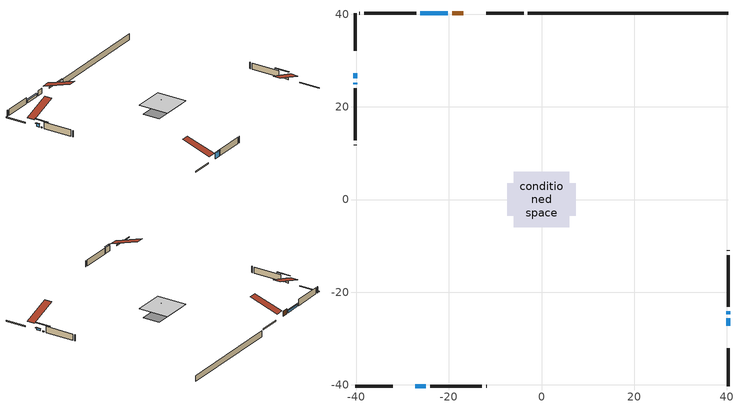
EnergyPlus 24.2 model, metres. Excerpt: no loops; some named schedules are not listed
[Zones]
conditioned space
 floor outside (Floor1 construction): -1.74,-1.74 -1.74,1.74 1.74,1.74 1.74,-1.74 z1.01
 floor adiabatic (AdiabaticFloorConstruction): -6,-6 -6,6 6,6 6,-6 z1.01
 floor foundation (Slab1 construction): -7.35,-3.46 -7.35,3.46 7.35,3.46 7.35,-3.46 z-1.34
 wall outside (RimJoist1 construction): -3.88,40.27 -11.98,40.27 / -40.27,-40.27 -32.17,-40.27 / -40.27,40.27 -40.27,32.17 / 40.27,-40.27 40.27,-32.17 z1.01:1.31
 wall outside (AdiabaticWallConstruction 1): -16.85,40.27 -19.28,40.27 z1.01:3.04
 wall outside (AdiabaticWallConstruction): 40.27,-27.3 40.27,-25.68 z1.01:1.8; -40.27,27.3 -40.27,26.15 z1.01:2.13; 40.27,-24.75 40.27,-24.11 / -40.27,25.23 -40.27,24.9 z1.01:1.33; -20.21,40.27 -26.17,40.27 z1.01:1.98; -27.3,-40.27 -24.98,-40.27 z1.01:3.28
 wall outside (Wall1 construction): -27.1,40.27 -38.29,40.27 / -24.05,-40.27 -12.86,-40.27 / -40.27,23.97 -40.27,12.78 / 40.27,-23.18 40.27,-11.99 z1.01:3.45
 wall outside (Wall3 construction): -39.22,40.27 -39.34,40.27 / -11.93,-40.27 -11.81,-40.27 / -40.27,11.86 -40.27,11.73 / 40.27,-11.06 40.27,-10.94 z1.01:3.45
 wall foundation (FoundationWall1 construction): -2.95,40.27,-1.34 -2.95,40.27,1.01 35.95,40.27,1.01 35.95,40.27,0.94 40.27,40.27,0.94 40.27,40.27,-1.34
 window (WindowConstruction): 40.27,-27.3 40.27,-25.68 z1.01:1.8
 window (WindowConstruction 3): -40.27,27.3 -40.27,26.15 z1.01:2.13
 window (WindowConstruction 4): 40.27,-24.75 40.27,-24.11 z1.01:1.32
 window (WindowConstruction 5): -40.27,25.22 -40.27,24.9 z1.01:1.32
 window (WindowConstruction 1): -20.21,40.27 -26.17,40.27 z1.01:1.98
 window (WindowConstruction 2): -27.3,-40.27 -24.98,-40.27 z1.01:3.27
 door (Door): -16.85,40.27 -19.28,40.27 z1.01:3.04
 ceiling adiabatic (AdiabaticFloorConstruction): 6,-6 6,6 -6,6 -6,-6 z1.01
 roof outside (Roof1 construction): -15.92,40.27,3.45 -15.92,28.85,7.26 -12.91,28.85,7.26 -12.91,40.27,3.45; -28.23,-40.27,3.45 -28.23,-28.85,7.26 -31.24,-28.85,7.26 -31.24,-40.27,3.45; -40.27,28.23,3.45 -28.85,28.23,7.26 -28.85,31.24,7.26 -40.27,31.24,3.45; 40.27,-28.23,3.45 28.85,-28.23,7.26 28.85,-31.24,7.26 40.27,-31.24,3.45
shading: 40.27,-25.48 40.27,-27.5 40.68,-27.5 40.68,-25.48 z2; -40.27,25.95 -40.27,27.5 -40.68,27.5 -40.68,25.95 z2.33; 40.27,-21.47 40.27,-27.39 40.68,-27.39 40.68,-21.47 z3.96; -40.27,22.26 -40.27,27.86 -40.68,27.86 -40.68,22.26 z3.96; -26.37,40.27 -20,40.27 -20,40.68 -26.37,40.68 z2.18; -24.78,-40.27 -27.5,-40.27 -27.5,-40.68 -24.78,-40.68 z3.48
[Building]
Building 1: Terrain=Suburbs
[Site:Location]
Winnipeg Intl AP_MB: Latitude {deg}=49.91; Longitude {deg}=-97.24; Time Zone {hr}=-6; Elevation {m}=239; Keep Site Location Information=Yes
[Site:GroundTemperature:Shallow]
-2.46526, -5.11642, -5.32873, -4.07063, 0.979979, 6.00706, 10.3653, 13.1261, 13.3606, 11.1152, 6.8681, 1.99523
[Site:WaterMainsTemperature]
Calculation Method=Schedule; Temperature Schedule=mains temperature schedule
[Material] Roughness=Rough; Thermal Absorptance=0.9
Name | Thickness {m} | Conductivity {W/m-K} | Density {kg/m3} | Specific Heat {J/kg-K} | Solar Absorptance | Visible Absorptance
asphalt or fiberglass shingles | 0.00635 | 0.162714 | 1121.4 | 1465.45 | 0.84 | 0.84
concrete 4.0 in. | 0.1016 | 1.803125 | 2242.8 | 837.4 | 0.7 | 0.7
concrete 8.0 in. | 0.2032 | 1.803125 | 2242.8 | 837.4 | 0.7 | 0.7
door material | 0.04445 | 0.0451087 | 512.64 | 1214.23 | 0.7 | 0.7
exterior vertical ins | 0.0798572 | 0.029427 | 32.04 | 1214.23 | 0.7 | 0.7
floor covering | 0.0127 | 0.0433444 | 54.468 | 1339.84 | 0.6 | 0.6
floor rigid ins; rim joist rigid ins; wall rigid ins | 0.051816 | 0.029427 | 32.04 | 1214.23 | 0.7 | 0.7
floor rigid ins 1; wall rigid ins 1 | 0.512978 | 0.029427 | 32.04 | 1214.23 | 0.7 | 0.7
floor stud and cavity | 0.1397 | 0.410656 | 92.3553 | 1139.71 | 0.7 | 0.7
floor stud and cavity 1 | 0.1397 | 1.75129 | 37.0049 | 1207.88 | 0.7 | 0.7
furniture material conditioned space 1 | 0.1524 | 0.115458 | 640.8 | 1214.23 | 0.6 | 0.6
gypsum board | 0.0127 | 0.160291 | 801 | 837.4 | 0.6 | 0.6
gypsum board 1 | 0.0127 | 0.160291 | 801 | 837.4 | 0.7 | 0.7
osb sheathing 0.5 in. | 0.0127 | 0.115458 | 512.64 | 1214.23 | 0.7 | 0.7
osb sheathing 0.75 in. | 0.01905 | 0.115458 | 512.64 | 1214.23 | 0.7 | 0.7
osb sheathing 2.0 in. | 0.0508 | 0.115458 | 512.64 | 1214.23 | 0.7 | 0.7
rim joist stud and cavity | 0.0508 | 0.0402607 | 125.044 | 1163.47 | 0.6 | 0.6
roof rigid ins | 0.103632 | 0.029427 | 32.04 | 1214.23 | 0.7 | 0.7
roof stud and cavity | 0.2032 | 0.092336 | 78.34581 | 1123.46 | 0.7 | 0.7
wall stud and cavity | 0.1397 | 0.217966 | 139.0536 | 1170.24 | 0.7 | 0.7
wall stud and cavity 1 | 0.1397 | 0.206077 | 139.0536 | 1170.24 | 0.7 | 0.7
wall stud and cavity 2 | 0.0889 | 0.380278 | 52.3479 | 1209.89 | 0.7 | 0.7
wall stud and cavity 3 | 0.0889 | 0.391764 | 83.0341 | 1211.67 | 0.7 | 0.7
wood siding | 0.0254 | 0.102417 | 544.68 | 1172.36 | 0.4 | 0.4
wood siding 1; wood siding 2; wood siding 3 | 0.0254 | 0.102417 | 544.68 | 1172.36 | 0.7 | 0.7
[WindowMaterial:SimpleGlazingSystem]
Name | U-Factor {W/m2-K} | Solar Heat Gain Coefficient
WindowMaterial | 2.05089 | 0.52
WindowMaterial 1 | 2.274039 | 0.58
WindowMaterial 2 | 2.109377 | 0.63
WindowMaterial 3 | 2.2377 | 0.59
WindowMaterial 4 | 3.068959 | 0.43
[Construction]
AdiabaticFloorConstruction: floor stud and cavity 1, floor rigid ins 1, osb sheathing 0.75 in., floor covering
AdiabaticWallConstruction: wood siding 2, wall rigid ins 1, wall stud and cavity 2, gypsum board
AdiabaticWallConstruction 1: wood siding 3, wall rigid ins 1, wall stud and cavity 2, gypsum board
Door: door material
Floor1 construction: floor stud and cavity, floor rigid ins, osb sheathing 0.75 in., floor covering
FoundationWall1 construction: concrete 8.0 in., gypsum board 1
furniture construction conditioned space 1: furniture material conditioned space 1
PartitionWallConstruction: gypsum board, wall stud and cavity 3, gypsum board
RimJoist1 construction: wood siding 1, rim joist rigid ins, osb sheathing 2.0 in., rim joist stud and cavity
Roof1 construction: asphalt or fiberglass shingles, roof rigid ins, osb sheathing 0.75 in., roof stud and cavity, gypsum board
Slab1 construction: concrete 4.0 in.
Wall1 construction: wood siding, wall rigid ins, osb sheathing 0.5 in., wall stud and cavity, gypsum board
Wall3 construction: wood siding, wall rigid ins, osb sheathing 0.5 in., wall stud and cavity 1, gypsum board
WindowConstruction: WindowMaterial
WindowConstruction 1: WindowMaterial 1
WindowConstruction 2: WindowMaterial 2
WindowConstruction 3: WindowMaterial 3
WindowConstruction 4; WindowConstruction 5: WindowMaterial 4
[Zone]
conditioned space: Multiplier=1; Volume {m3}=614.5; Part of Total Floor Area=Yes
[Space]
conditioned space 1: Zone=conditioned space; Volume {m3}=614.5
[SurfaceProperty:ExposedFoundationPerimeter]
Slab1: Exposed Perimeter Calculation Method=TotalExposedPerimeter; Total Exposed Perimeter {m}=43.22
[InternalMass] Zone or ZoneList=conditioned space; Space or SpaceList=conditioned space 1
Name | Construction | Surface Area {m2}
furniture mass conditioned space 1 | furniture construction conditioned space 1 | 103.18
partition wall mass | PartitionWallConstruction | 257.95
[Lights]
interior lighting: Zone or ZoneList or Space or SpaceList=conditioned space 1; Schedule=interior lighting schedule; Design Level Calculation Method=LightingLevel; Lighting Level {W}=343.2; Return Air Fraction=0; Fraction Radiant=0.6; Fraction Visible=0.2; Fraction Replaceable=1
[People]
occupants: Zone or ZoneList or Space or SpaceList=conditioned space 1; Number of People Schedule=occupants schedule; Number of People Calculation Method=People; Number of People=3; Fraction Radiant=0.314171; Sensible Heat Fraction=0.56303; Activity Level Schedule=occupants activity schedule; Carbon Dioxide Generation Rate {m3/s-W}=0; Enable ASHRAE 55 Comfort Warnings=No; Mean Radiant Temperature Calculation Type=EnclosureAveraged
[ElectricEquipment] Zone or ZoneList or Space or SpaceList=conditioned space 1; Design Level Calculation Method=EquipmentLevel
Name | Schedule | Design Level {W} | Fraction Latent | Fraction Radiant | Fraction Lost
clothes dryer | clothes dryer schedule | 140.772 | 0.015 | 0.081 | 0.85
clothes washer | clothes washer schedule | 32.1985 | 0.03 | 0.162 | 0.7
cooking range | cooking range schedule | 215.147 | 0.08 | 0.432 | 0.2
dishwasher | dishwasher schedule | 66.8632 | 0.3 | 0.18 | 0.4
fridge | fridge schedule | 72.9452 | 0 | 0.6 | 0
mech vent house fan | mech vent house fan schedule | 135 | 0 | 0 | 1
mech vent house fan cfis | mech vent house fan cfis schedule | 0 | 0 | 0 | 0
misc plug loads | misc plug loads schedule | 494.7 | 0.045 | 0.513 | 0.1
whole house fan | Always On Discrete | 0 | 0 | 0 | 1
[OtherEquipment] Zone or ZoneList or Space or SpaceList=conditioned space 1; Design Level Calculation Method=EquipmentLevel
Name | Fuel Type | Schedule | Design Level {W} | Fraction Latent | Fraction Radiant | Fraction Lost
clothes dryer 1 | Electricity | clothes dryer schedule | 0 | 0.015 | 0.081 | 0.85
cooking range 1 | Electricity | cooking range schedule | 0 | 0.08 | 0.432 | 0.2
general water use latent | None | general water use schedule | 62.594 | 1 | 0 | 0
general water use sensible | None | general water use schedule | -61.6891 | 0 | 0.6 | 0
mech vent house fan latent load | None | Always On Discrete | 0 | 1 | 0 | 0
mech vent house fan sensible load | None | Always On Discrete | 0 | 0 | 0 | 0
water heater energy adjustment1 | Electricity | Always On Discrete | 0.01 | 0 | 0 | 1
[ZoneInfiltration:DesignFlowRate] Zone or ZoneList or Space or SpaceList=conditioned space 1; Schedule=Always On Discrete; Design Flow Rate Calculation Method=Flow/Zone; Design Flow Rate {m3/s}=0
infil flow; natural vent flow; whole house fan flow
[AvailabilityManager:Scheduled]
central ac and furnace airloop Availability Manager: Schedule=Always On Discrete
[Foundation:Kiva]
Foundation Kiva 1: Initial Indoor Air Temperature {C}=21; Wall Height Above Grade {m}=1.01002; Wall Depth Below Slab {m}=0.2032; Custom Block Material Name 1=exterior vertical ins; Custom Block Depth 1 {m}=2.350008; Custom Block X Position 1 {m}=0.2159; Custom Block Z Position 1 {m}=0
[Foundation:Kiva:Settings]
Soil Conductivity {W/m-K}=0.849921; Soil Density {kg/m3}=1842.3; Soil Specific Heat {J/kg-K}=418.7; Ground Solar Absorptivity=0.9; Ground Thermal Absorptivity=0.9; Ground Surface Roughness {m}=0.03; Far-Field Width {m}=40; Deep-Ground Boundary Condition=ZeroFlux; Deep-Ground Depth {m}=40; Minimum Cell Dimension {m}=0.2; Maximum Cell Growth Coefficient=3; Simulation Timestep=Timestep
[Exterior:Lights]
exterior lighting: Schedule=exterior lighting schedule; Design Level {W}=75.6
[EnergyManagementSystem:GlobalVariable]
central_ac_and_furnace_airloop_Fan_RTF
infil_program_Qfan
infil_program_Qinf
natural_vent_program_Qnv
natural_vent_program_Qwhf
[EnergyManagementSystem:Sensor]
Name | Output:Variable or Output:Meter Index Key | Output:Variable or Output:Meter
airflow_gain | infil flow | Infiltration Sensible Heat Gain Energy
airflow_gain_1 | natural vent flow | Infiltration Sensible Heat Gain Energy
airflow_gain_2 | whole house fan flow | Infiltration Sensible Heat Gain Energy
airflow_loss | infil flow | Infiltration Sensible Heat Loss Energy
airflow_loss_1 | natural vent flow | Infiltration Sensible Heat Loss Energy
airflow_loss_2 | whole house fan flow | Infiltration Sensible Heat Loss Energy
clg_load_cond |  | Cooling:EnergyTransfer:Zone:CONDITIONED SPACE
clg_sp_s; clg_sp_s_1 | cooling setpoint | Schedule Value
clothes_dryer_exhaust_0_sch_s | clothes dryer exhaust 0 schedule | Schedule Value
cool_season | cooling season schedule | Schedule Value
htg_load_cond |  | Heating:EnergyTransfer:Zone:CONDITIONED SPACE
htg_sp_s; htg_sp_s_1 | heating setpoint | Schedule Value
ig_ee_conv | clothes dryer | Electric Equipment Convective Heating Energy
ig_ee_conv_2 | cooking range | Electric Equipment Convective Heating Energy
ig_ee_conv_4 | fridge | Electric Equipment Convective Heating Energy
ig_ee_conv_5 | misc plug loads | Electric Equipment Convective Heating Energy
ig_ee_conv_6 | whole house fan | Electric Equipment Convective Heating Energy
ig_ee_rad | clothes dryer | Electric Equipment Radiant Heating Energy
ig_ee_rad_2 | cooking range | Electric Equipment Radiant Heating Energy
ig_ee_rad_4 | fridge | Electric Equipment Radiant Heating Energy
ig_ee_rad_5 | misc plug loads | Electric Equipment Radiant Heating Energy
ig_ee_rad_6 | whole house fan | Electric Equipment Radiant Heating Energy
ig_lgt_conv | interior lighting | Lights Convective Heating Energy
ig_lgt_rad | interior lighting | Lights Radiant Heating Energy
ig_lgt_vis | interior lighting | Lights Visible Radiation Heating Energy
ig_oe_conv | clothes dryer 1 | Other Equipment Convective Heating Energy
ig_oe_conv_1 | cooking range 1 | Other Equipment Convective Heating Energy
ig_oe_conv_2 | general water use latent | Other Equipment Convective Heating Energy
ig_oe_conv_3 | general water use sensible | Other Equipment Convective Heating Energy
ig_oe_conv_4 | water heater energy adjustment1 | Other Equipment Convective Heating Energy
ig_oe_rad | clothes dryer 1 | Other Equipment Radiant Heating Energy
ig_oe_rad_1 | cooking range 1 | Other Equipment Radiant Heating Energy
ig_oe_rad_2 | general water use latent | Other Equipment Radiant Heating Energy
ig_oe_rad_3 | general water use sensible | Other Equipment Radiant Heating Energy
ig_oe_rad_4 | water heater energy adjustment1 | Other Equipment Radiant Heating Energy
ig_ppl_conv | occupants | People Convective Heating Energy
ig_ppl_rad | occupants | People Radiant Heating Energy
im_conv | furniture mass conditioned space 1 | Surface Inside Face Convection Heat Gain Energy
im_conv_1 | partition wall mass | Surface Inside Face Convection Heat Gain Energy
im_ig | furniture mass conditioned space 1 | Surface Inside Face Internal Gains Radiation Heat Gain Energy
im_ig_1 | partition wall mass | Surface Inside Face Internal Gains Radiation Heat Gain Energy
im_lgt | furniture mass conditioned space 1 | Surface Inside Face Lights Radiation Heat Gain Energy
im_lgt_1 | partition wall mass | Surface Inside Face Lights Radiation Heat Gain Energy
im_sol | furniture mass conditioned space 1 | Surface Inside Face Solar Radiation Heat Gain Energy
im_sol_1 | partition wall mass | Surface Inside Face Solar Radiation Heat Gain Energy
im_surf | furniture mass conditioned space 1 | Surface Inside Face Net Surface Thermal Radiation Heat Gain Energy
im_surf_1 | partition wall mass | Surface Inside Face Net Surface Thermal Radiation Heat Gain Energy
mv_conv | mech vent house fan | Electric Equipment Convective Heating Energy
mv_conv_1 | mech vent house fan cfis | Electric Equipment Convective Heating Energy
mv_conv_2 | mech vent house fan latent load | Other Equipment Convective Heating Energy
mv_conv_3 | mech vent house fan sensible load | Other Equipment Convective Heating Energy
mv_rad | mech vent house fan | Electric Equipment Radiant Heating Energy
mv_rad_1 | mech vent house fan cfis | Electric Equipment Radiant Heating Energy
mv_rad_2 | mech vent house fan latent load | Other Equipment Radiant Heating Energy
mv_rad_3 | mech vent house fan sensible load | Other Equipment Radiant Heating Energy
natural_vent_s | natural vent schedule | Schedule Value
out_pb_s |  | Site Outdoor Air Barometric Pressure
out_wt_s |  | Site Outdoor Air Humidity Ratio
site_vw_s |  | Site Wind Speed
ss_back_out | Window1 | Surface Window Shortwave from Zone Back Out Window Heat Transfer Rate
ss_back_out_1 | Window10 | Surface Window Shortwave from Zone Back Out Window Heat Transfer Rate
ss_back_out_2 | Window11 | Surface Window Shortwave from Zone Back Out Window Heat Transfer Rate
ss_back_out_3 | Window13 | Surface Window Shortwave from Zone Back Out Window Heat Transfer Rate
ss_back_out_4 | Window3 | Surface Window Shortwave from Zone Back Out Window Heat Transfer Rate
ss_back_out_5 | Window9 | Surface Window Shortwave from Zone Back Out Window Heat Transfer Rate
ss_conv | Door1 | Surface Inside Face Convection Heat Gain Energy
ss_conv_1 | Window1 | Surface Inside Face Convection Heat Gain Energy
ss_conv_2 | Window10 | Surface Inside Face Convection Heat Gain Energy
ss_conv_3 | Window11 | Surface Inside Face Convection Heat Gain Energy
ss_conv_4 | Window13 | Surface Inside Face Convection Heat Gain Energy
ss_conv_5 | Window3 | Surface Inside Face Convection Heat Gain Energy
ss_conv_6 | Window9 | Surface Inside Face Convection Heat Gain Energy
ss_ig | Door1 | Surface Inside Face Internal Gains Radiation Heat Gain Energy
ss_ig_1 | Window1 | Surface Inside Face Internal Gains Radiation Heat Gain Energy
ss_ig_2 | Window10 | Surface Inside Face Internal Gains Radiation Heat Gain Energy
ss_ig_3 | Window11 | Surface Inside Face Internal Gains Radiation Heat Gain Energy
ss_ig_4 | Window13 | Surface Inside Face Internal Gains Radiation Heat Gain Energy
ss_ig_5 | Window3 | Surface Inside Face Internal Gains Radiation Heat Gain Energy
ss_ig_6 | Window9 | Surface Inside Face Internal Gains Radiation Heat Gain Energy
ss_lgt | Door1 | Surface Inside Face Lights Radiation Heat Gain Energy
ss_sol | Door1 | Surface Inside Face Solar Radiation Heat Gain Energy
ss_surf | Door1 | Surface Inside Face Net Surface Thermal Radiation Heat Gain Energy
ss_surf_1 | Window1 | Surface Inside Face Net Surface Thermal Radiation Heat Gain Energy
ss_surf_2 | Window10 | Surface Inside Face Net Surface Thermal Radiation Heat Gain Energy
ss_surf_3 | Window11 | Surface Inside Face Net Surface Thermal Radiation Heat Gain Energy
ss_surf_4 | Window13 | Surface Inside Face Net Surface Thermal Radiation Heat Gain Energy
ss_surf_5 | Window3 | Surface Inside Face Net Surface Thermal Radiation Heat Gain Energy
ss_surf_6 | Window9 | Surface Inside Face Net Surface Thermal Radiation Heat Gain Energy
ss_trans_in | Window1 | Surface Window Transmitted Solar Radiation Rate
ss_trans_in_1 | Window10 | Surface Window Transmitted Solar Radiation Rate
ss_trans_in_2 | Window11 | Surface Window Transmitted Solar Radiation Rate
ss_trans_in_3 | Window13 | Surface Window Transmitted Solar Radiation Rate
ss_trans_in_4 | Window3 | Surface Window Transmitted Solar Radiation Rate
ss_trans_in_5 | Window9 | Surface Window Transmitted Solar Radiation Rate
ss_trans_out | Window1 | Surface Inside Face Initial Transmitted Diffuse Transmitted Out Window Solar Radiation Rate
ss_trans_out_1 | Window10 | Surface Inside Face Initial Transmitted Diffuse Transmitted Out Window Solar Radiation Rate
ss_trans_out_2 | Window11 | Surface Inside Face Initial Transmitted Diffuse Transmitted Out Window Solar Radiation Rate
ss_trans_out_3 | Window13 | Surface Inside Face Initial Transmitted Diffuse Transmitted Out Window Solar Radiation Rate
ss_trans_out_4 | Window3 | Surface Inside Face Initial Transmitted Diffuse Transmitted Out Window Solar Radiation Rate
ss_trans_out_5 | Window9 | Surface Inside Face Initial Transmitted Diffuse Transmitted Out Window Solar Radiation Rate
s_conv | Floor1 | Surface Inside Face Convection Heat Gain Energy
s_conv_1 | FoundationWall1 | Surface Inside Face Convection Heat Gain Energy
s_conv_10 | Roof1:270 | Surface Inside Face Convection Heat Gain Energy
s_conv_11 | Roof1:90 | Surface Inside Face Convection Heat Gain Energy
s_conv_12 | Slab1 | Surface Inside Face Convection Heat Gain Energy
s_conv_13 | Wall1:0 | Surface Inside Face Convection Heat Gain Energy
s_conv_14 | Wall1:180 | Surface Inside Face Convection Heat Gain Energy
s_conv_15 | Wall1:270 | Surface Inside Face Convection Heat Gain Energy
s_conv_16 | Wall1:90 | Surface Inside Face Convection Heat Gain Energy
s_conv_17 | Wall3:0 | Surface Inside Face Convection Heat Gain Energy
s_conv_18 | Wall3:180 | Surface Inside Face Convection Heat Gain Energy
s_conv_19 | Wall3:270 | Surface Inside Face Convection Heat Gain Energy
s_conv_2 | inferred conditioned ceiling | Surface Inside Face Convection Heat Gain Energy
s_conv_20 | Wall3:90 | Surface Inside Face Convection Heat Gain Energy
s_conv_3 | inferred conditioned floor | Surface Inside Face Convection Heat Gain Energy
s_conv_4 | RimJoist1:0 | Surface Inside Face Convection Heat Gain Energy
s_conv_5 | RimJoist1:180 | Surface Inside Face Convection Heat Gain Energy
s_conv_6 | RimJoist1:270 | Surface Inside Face Convection Heat Gain Energy
s_conv_7 | RimJoist1:90 | Surface Inside Face Convection Heat Gain Energy
s_conv_8 | Roof1:0 | Surface Inside Face Convection Heat Gain Energy
s_conv_9 | Roof1:180 | Surface Inside Face Convection Heat Gain Energy
s_ig | Floor1 | Surface Inside Face Internal Gains Radiation Heat Gain Energy
s_ig_1 | FoundationWall1 | Surface Inside Face Internal Gains Radiation Heat Gain Energy
s_ig_10 | Roof1:270 | Surface Inside Face Internal Gains Radiation Heat Gain Energy
s_ig_11 | Roof1:90 | Surface Inside Face Internal Gains Radiation Heat Gain Energy
s_ig_12 | Slab1 | Surface Inside Face Internal Gains Radiation Heat Gain Energy
s_ig_13 | Wall1:0 | Surface Inside Face Internal Gains Radiation Heat Gain Energy
s_ig_14 | Wall1:180 | Surface Inside Face Internal Gains Radiation Heat Gain Energy
s_ig_15 | Wall1:270 | Surface Inside Face Internal Gains Radiation Heat Gain Energy
s_ig_16 | Wall1:90 | Surface Inside Face Internal Gains Radiation Heat Gain Energy
s_ig_17 | Wall3:0 | Surface Inside Face Internal Gains Radiation Heat Gain Energy
s_ig_18 | Wall3:180 | Surface Inside Face Internal Gains Radiation Heat Gain Energy
s_ig_19 | Wall3:270 | Surface Inside Face Internal Gains Radiation Heat Gain Energy
s_ig_2 | inferred conditioned ceiling | Surface Inside Face Internal Gains Radiation Heat Gain Energy
s_ig_20 | Wall3:90 | Surface Inside Face Internal Gains Radiation Heat Gain Energy
s_ig_3 | inferred conditioned floor | Surface Inside Face Internal Gains Radiation Heat Gain Energy
s_ig_4 | RimJoist1:0 | Surface Inside Face Internal Gains Radiation Heat Gain Energy
s_ig_5 | RimJoist1:180 | Surface Inside Face Internal Gains Radiation Heat Gain Energy
s_ig_6 | RimJoist1:270 | Surface Inside Face Internal Gains Radiation Heat Gain Energy
s_ig_7 | RimJoist1:90 | Surface Inside Face Internal Gains Radiation Heat Gain Energy
s_ig_8 | Roof1:0 | Surface Inside Face Internal Gains Radiation Heat Gain Energy
s_ig_9 | Roof1:180 | Surface Inside Face Internal Gains Radiation Heat Gain Energy
s_lgt | Floor1 | Surface Inside Face Lights Radiation Heat Gain Energy
s_lgt_1 | FoundationWall1 | Surface Inside Face Lights Radiation Heat Gain Energy
s_lgt_10 | Roof1:270 | Surface Inside Face Lights Radiation Heat Gain Energy
s_lgt_11 | Roof1:90 | Surface Inside Face Lights Radiation Heat Gain Energy
s_lgt_12 | Slab1 | Surface Inside Face Lights Radiation Heat Gain Energy
s_lgt_13 | Wall1:0 | Surface Inside Face Lights Radiation Heat Gain Energy
s_lgt_14 | Wall1:180 | Surface Inside Face Lights Radiation Heat Gain Energy
s_lgt_15 | Wall1:270 | Surface Inside Face Lights Radiation Heat Gain Energy
s_lgt_16 | Wall1:90 | Surface Inside Face Lights Radiation Heat Gain Energy
s_lgt_17 | Wall3:0 | Surface Inside Face Lights Radiation Heat Gain Energy
s_lgt_18 | Wall3:180 | Surface Inside Face Lights Radiation Heat Gain Energy
s_lgt_19 | Wall3:270 | Surface Inside Face Lights Radiation Heat Gain Energy
s_lgt_2 | inferred conditioned ceiling | Surface Inside Face Lights Radiation Heat Gain Energy
s_lgt_20 | Wall3:90 | Surface Inside Face Lights Radiation Heat Gain Energy
s_lgt_3 | inferred conditioned floor | Surface Inside Face Lights Radiation Heat Gain Energy
s_lgt_4 | RimJoist1:0 | Surface Inside Face Lights Radiation Heat Gain Energy
s_lgt_5 | RimJoist1:180 | Surface Inside Face Lights Radiation Heat Gain Energy
s_lgt_6 | RimJoist1:270 | Surface Inside Face Lights Radiation Heat Gain Energy
s_lgt_7 | RimJoist1:90 | Surface Inside Face Lights Radiation Heat Gain Energy
s_lgt_8 | Roof1:0 | Surface Inside Face Lights Radiation Heat Gain Energy
s_lgt_9 | Roof1:180 | Surface Inside Face Lights Radiation Heat Gain Energy
s_sol | Floor1 | Surface Inside Face Solar Radiation Heat Gain Energy
s_sol_1 | FoundationWall1 | Surface Inside Face Solar Radiation Heat Gain Energy
s_sol_10 | Roof1:270 | Surface Inside Face Solar Radiation Heat Gain Energy
s_sol_11 | Roof1:90 | Surface Inside Face Solar Radiation Heat Gain Energy
s_sol_12 | Slab1 | Surface Inside Face Solar Radiation Heat Gain Energy
s_sol_13 | Wall1:0 | Surface Inside Face Solar Radiation Heat Gain Energy
s_sol_14 | Wall1:180 | Surface Inside Face Solar Radiation Heat Gain Energy
s_sol_15 | Wall1:270 | Surface Inside Face Solar Radiation Heat Gain Energy
s_sol_16 | Wall1:90 | Surface Inside Face Solar Radiation Heat Gain Energy
s_sol_17 | Wall3:0 | Surface Inside Face Solar Radiation Heat Gain Energy
s_sol_18 | Wall3:180 | Surface Inside Face Solar Radiation Heat Gain Energy
s_sol_19 | Wall3:270 | Surface Inside Face Solar Radiation Heat Gain Energy
s_sol_2 | inferred conditioned ceiling | Surface Inside Face Solar Radiation Heat Gain Energy
s_sol_20 | Wall3:90 | Surface Inside Face Solar Radiation Heat Gain Energy
s_sol_3 | inferred conditioned floor | Surface Inside Face Solar Radiation Heat Gain Energy
s_sol_4 | RimJoist1:0 | Surface Inside Face Solar Radiation Heat Gain Energy
s_sol_5 | RimJoist1:180 | Surface Inside Face Solar Radiation Heat Gain Energy
s_sol_6 | RimJoist1:270 | Surface Inside Face Solar Radiation Heat Gain Energy
s_sol_7 | RimJoist1:90 | Surface Inside Face Solar Radiation Heat Gain Energy
s_sol_8 | Roof1:0 | Surface Inside Face Solar Radiation Heat Gain Energy
s_sol_9 | Roof1:180 | Surface Inside Face Solar Radiation Heat Gain Energy
s_surf | Floor1 | Surface Inside Face Net Surface Thermal Radiation Heat Gain Energy
s_surf_1 | FoundationWall1 | Surface Inside Face Net Surface Thermal Radiation Heat Gain Energy
s_surf_10 | Roof1:270 | Surface Inside Face Net Surface Thermal Radiation Heat Gain Energy
s_surf_11 | Roof1:90 | Surface Inside Face Net Surface Thermal Radiation Heat Gain Energy
s_surf_12 | Slab1 | Surface Inside Face Net Surface Thermal Radiation Heat Gain Energy
s_surf_13 | Wall1:0 | Surface Inside Face Net Surface Thermal Radiation Heat Gain Energy
